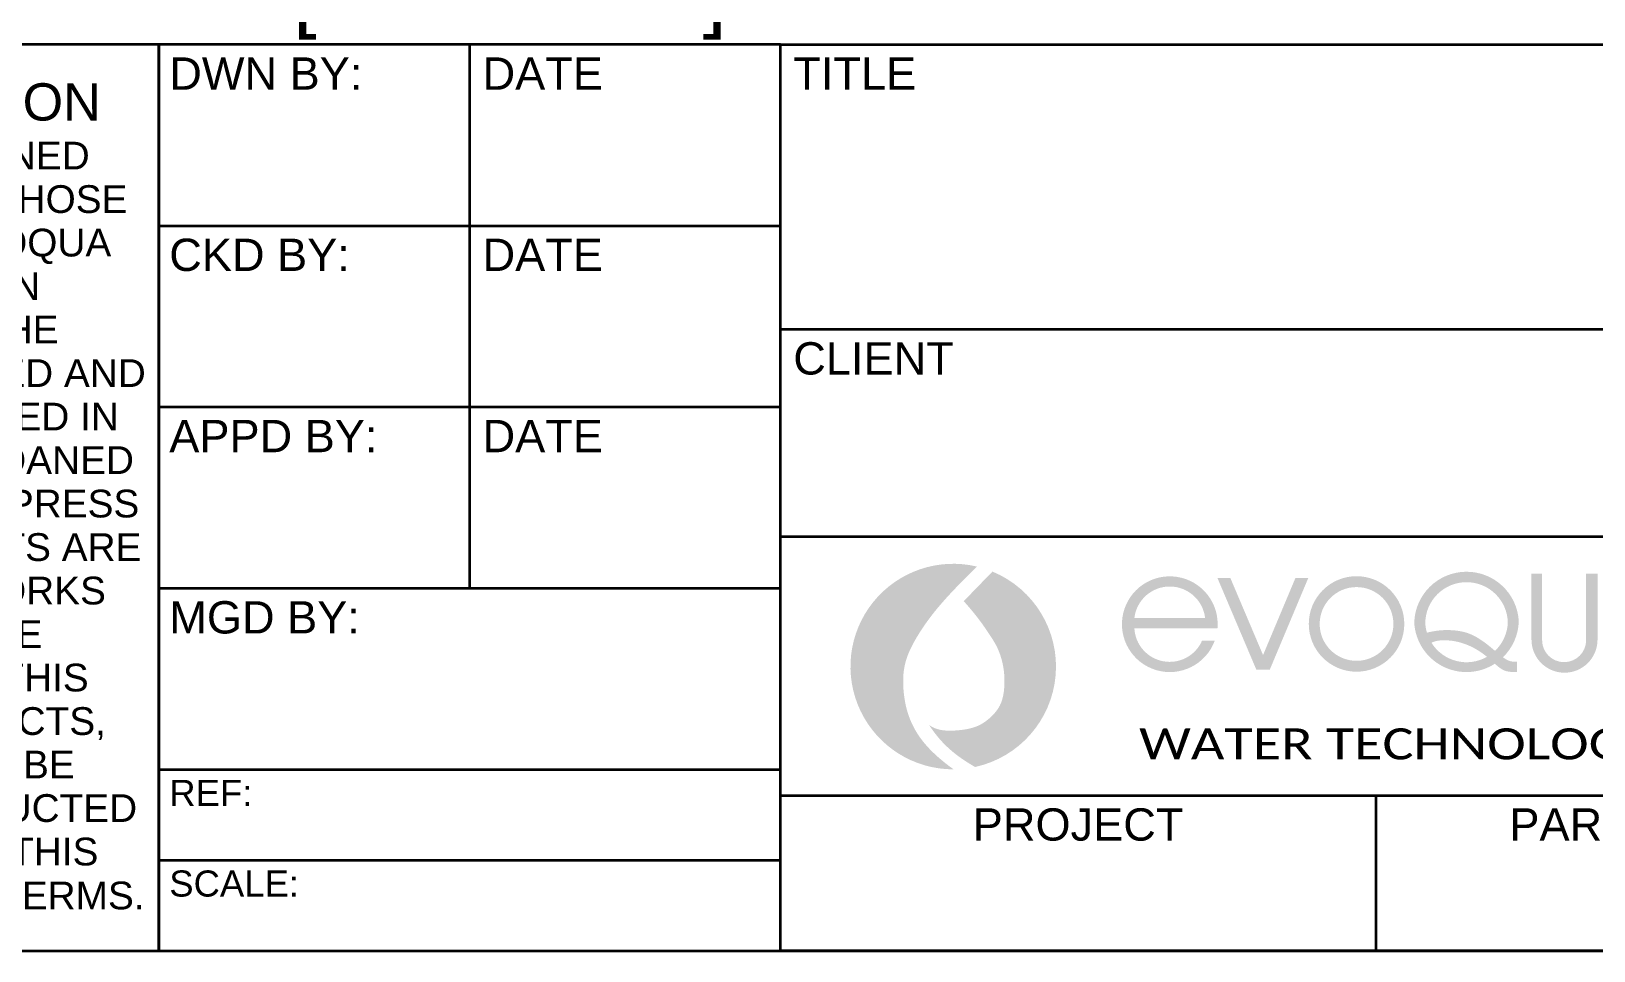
# Model space of a CAD drawing. Header units: inches. Extents: x 15 to 402, y 6 to 258.
# Drawn here: x 303.8 to 349.05, y 6 to 32.63 of the extents above; entities that cross this region are included whole.
import ezdxf
from ezdxf.enums import TextEntityAlignment as Align

# ---------------------------------------------------------------- set-up
doc = ezdxf.new("R2010")
doc.units = ezdxf.units.IN
doc.header["$LTSCALE"] = 12
doc.header["$MEASUREMENT"] = 0
doc.layers.get('0').update_dxf_attribs({"lineweight": 25})
for name, color, linetype, lineweight in [('Border', 7, 'Continuous', 35), ('Dimension (ANSI)', 7, 'Continuous', 25), ('Hatch', 7, 'Continuous', 18), ('Title', 7, 'Continuous', 35)]:
    doc.layers.add(name, color=color, linetype=linetype, lineweight=lineweight)
doc.styles.add('MEMCOR Medium', font='arial.ttf')
doc.styles.get("Standard").update_dxf_attribs({"font": 'arial.ttf'})
doc.styles.add('Standard A-B-C', font='arial.ttf')
doc.styles.add('Standard D-E', font='arial.ttf')
doc.dimstyles.new('Default (ANSI)', dxfattribs={"dimscale": 12, "dimtxt": 0.1500000059604645, "dimasz": 0.09842519462108612, "dimexe": 0.125, "dimexo": 0.0625, "dimgap": 0.03149606299212598, "dimtad": 0, "dimtih": 1, "dimtoh": 1, "dimdec": 4, "dimrnd": 1e-08, "dimzin": 3, "dimdsep": 46, "dimlunit": 5, "dimtxsty": 'MEMCOR Medium', "dimcen": 0.09, "dimdle": 0.3937007874015748, "dimclrd": 256, "dimclre": 256, "dimclrt": 256, "dimadec": 0, "dimazin": 1, "dimtfac": 0.800000011920929, "dimtofl": 0, "dimtmove": 0, "dimatfit": 3, "dimfxl": 1, "dimfrac": 1, "dimtolj": 1, "dimtzin": 4, "dimlwd": -1, "dimlwe": -1, "dimarcsym": 0})

# ---------------------------------------------------------------- blocks, each defined once
blk = doc.blocks.new('Borders 22x34_D')
at = {"layer": 'Border'}
blk.add_line((1.25, 0.4999999999999998), (33.5, 0.4999999999999999), dxfattribs=at)
blk = doc.blocks.new('Title Blocks D-E')
at = {"layer": 'Hatch'}
h = blk.add_hatch(color=256, dxfattribs=at)
edge = h.paths.add_edge_path()
edge.add_arc((19.98189101367876, 9.943906092784042), 0.2480719103066371, 76.67904422196989, 270.1894755167525)
edge.add_spline(control_points=[(19.98271137895041, 9.695835538940974), (19.95345309105183, 9.716895074018595), (19.90706101172811, 9.757582681646385), (19.87700493049096, 9.809075822364122), (19.86340140199017, 9.859645821546861), (19.85905807307129, 9.913599619973075), (19.86446310478937, 9.954909505000881), (19.8816433844362, 9.996605463722519), (19.91586083952322, 10.05094746716277), (19.94824109578481, 10.09215870240479), (19.99280924253348, 10.13969271243175), (20.03904818574205, 10.18530354588766)], knot_values=[1, 1, 1, 1, 1, 2, 3, 4, 5, 6, 7, 8, 9, 9, 9, 9, 9], degree=4, periodic=0)
h = blk.add_hatch(color=256, dxfattribs=at)
edge = h.paths.add_edge_path()
edge.add_line((20.07652725733046, 10.17321735301929), (20.00727756033102, 10.10174476056733))
edge.add_spline(control_points=[(20.00727756033102, 10.10174476056733), (20.03914590152676, 10.06589463365678), (20.06205326464902, 10.03231709591344), (20.07977724453722, 10.00633734431644), (20.09291840155609, 9.982728954174325), (20.10645438168407, 9.938139373098876), (20.10645438168407, 9.885254681356948), (20.0973312580813, 9.844655972069827), (20.06500654201578, 9.813293603220147), (20.03456712345327, 9.793429472069839), (19.98866453348985, 9.788065841916373), (19.94298954232558, 9.788065841916373), (19.92328802309256, 9.80336153764499)], knot_values=[1, 1, 1, 1, 1, 2, 3, 4, 5, 6, 7, 8, 9, 10, 10, 10, 10, 10], degree=4, periodic=0)
edge.add_spline(control_points=[(19.92328802309256, 9.80336153764499), (19.94541699423018, 9.76971769391496), (19.96808223500112, 9.745075690320038), (19.99617440364807, 9.723795472653753), (20.03456712345327, 9.701491365215341)], knot_values=[1, 1, 1, 1, 1, 2, 2, 2, 2, 2], degree=4, periodic=0)
edge.add_arc((19.98189101367876, 9.943906092784042), 0.248071910306636, 282.2596405573036, 427.574169988247)
h = blk.add_hatch(color=256, dxfattribs=at)
edge = h.paths.add_edge_path(flags=0)
edge.add_arc((20.50451582386743, 10.0511933714257), 0.08593673129867534, 6.776661522110381, 173.2233384778896)
edge.add_line((20.41917947616973, 10.06133386194242), (20.58985217156513, 10.06133386194242))
edge = h.paths.add_edge_path()
edge.add_arc((20.50465952519584, 10.04614204808804), 0.1155461320437756, 354.8678353908406, 699.9288679324424)
edge.add_line((20.61318822665002, 10.00648817575572), (20.58256276585194, 10.00648817575572))
edge.add_arc((20.50435126089575, 10.04054076796844), 0.0853030980909805, 183.1818174345895, 336.47212022216326, ccw=False)
edge.add_line((20.41917966361967, 10.035806049248), (20.61974243338927, 10.035806049248))
blk.add_hatch(color=256, dxfattribs=at).paths.add_polyline_path([(20.83882920677774, 10.1574384630601), (20.74579721742829, 9.936036758994819), (20.71370478699376, 9.936036758994819), (20.61974243338927, 10.1574384630601), (20.65090274812042, 10.1574384630601), (20.72975100221102, 9.971649823795975), (20.80781854366126, 10.1574384630601)])
h = blk.add_hatch(color=256, dxfattribs=at)
edge = h.paths.add_edge_path(flags=0)
edge.add_arc((20.95540742271109, 10.04673761102746), 0.08898218991667346, 0, 360)
edge = h.paths.add_edge_path()
edge.add_arc((20.95540742271109, 10.04673761102746), 0.1152627050413219, 0, 360)
h = blk.add_hatch(color=256, dxfattribs=at)
edge = h.paths.add_edge_path(flags=0)
edge.add_spline(control_points=[(21.28965365755471, 9.98179292378984), (21.28703241586095, 9.983963055464308), (21.27929868501237, 9.99042403830512), (21.26621666323003, 10.00148305775575), (21.24874244271965, 10.01314764377143), (21.21811683598544, 10.03074535794635), (21.17310424011757, 10.03358443398824), (21.14717791512313, 10.03074535794635), (21.12528978030135, 10.02579253233809)], knot_values=[-5.52597164909316, -5.52597164909316, -5.52597164909316, -5.52597164909316, -5.52597164909316, -5, -4, -3, -2, -1, -1, -1, -1, -1], degree=4, periodic=0)
edge.add_arc((21.2209285947543, 10.05406190907489), 0.09972933616068584, 182.5887102984282, 196.466876723726, ccw=False)
edge.add_arc((21.22092859475428, 10.04792371726015), 0.09964095679554646, 0.9395147463749254, 179.0604852533602, ccw=False)
edge.add_arc((21.2209285947543, 10.05406190907489), 0.09972933616068579, 313.56015868189434, 357.4112897013063, ccw=False)
edge = h.paths.add_edge_path(flags=0)
edge.add_spline(control_points=[(21.13623384771224, 10.00140509266396), (21.14717791512313, 10.00653126271307), (21.16403102746299, 10.00775959704101), (21.18778228260108, 10.00775959704101), (21.22362858241822, 9.997574353673063), (21.24871627221788, 9.983693987986738), (21.26100620248021, 9.974763794409442), (21.26795225583187, 9.96919300850959), (21.27019188039856, 9.967349342635039)], knot_values=[-5.475496917830196, -5.475496917830196, -5.475496917830196, -5.475496917830196, -5.475496917830196, -4.475496917830196, -3.475496917830196, -2.475496917830196, -1.475496917830196, -1, -1, -1, -1, -1], degree=4, periodic=0)
edge.add_arc((21.2209285947543, 10.05406190907489), 0.09972933616068583, 211.8702374822789, 299.6018442750251, ccw=False)
edge = h.paths.add_edge_path()
edge.add_line((21.34298238841649, 9.955344151221507), (21.34298238841649, 9.930594838847103))
edge.add_spline(control_points=[(21.34298238841649, 9.930594838847103), (21.32558160767466, 9.930594838847103), (21.3124251213407, 9.931839985738108), (21.30160919742674, 9.939822479466438), (21.29240971520882, 9.947892082317136), (21.28922983792888, 9.950733973171527)], knot_values=[6.426385496155728, 6.426385496155728, 6.426385496155728, 6.426385496155728, 6.426385496155728, 7.426385496155728, 8, 8, 8, 8, 8], degree=4, periodic=0)
edge.add_arc((21.22080332029925, 10.05690955693937), 0.1263148562258648, 183.1672639838756, 302.80039011630686, ccw=False)
edge.add_arc((21.22092859475428, 10.04648217173905), 0.1262942701338117, 2.941242516077807, 178.4353925870931, ccw=False)
edge.add_arc((21.22080332029925, 10.05690955693937), 0.1263148562258648, 314.2285574218731, 358.2093711192952, ccw=False)
edge.add_spline(control_points=[(21.30891075433669, 9.966396999961352), (21.31059179566335, 9.965135118110556), (21.31622790101721, 9.961063967666211), (21.32196975317009, 9.957773353566468), (21.33082036812931, 9.95499168933311), (21.34298238841649, 9.955344151221507)], knot_values=[6.585199874805888, 6.585199874805888, 6.585199874805888, 6.585199874805888, 6.585199874805888, 7, 8, 8, 8, 8, 8], degree=4, periodic=0)
h = blk.add_hatch(color=256, dxfattribs=at)
edge = h.paths.add_edge_path()
edge.add_arc((21.45740204549791, 10.00880344364932), 0.0797103534870232, 180, 360)
edge.add_line((21.53711239898493, 10.00880344364932), (21.53711239898493, 10.16800607434183))
edge.add_line((21.53711239898493, 10.16800607434183), (21.50965984869046, 10.16800607434183))
edge.add_line((21.50965984869046, 10.16800607434183), (21.50965984869046, 10.00769037620621))
edge.add_arc((21.45647626523377, 10.00769037620621), 0.05318358345669146, -180, 0, ccw=False)
edge.add_line((21.40329268177708, 10.00769037620621), (21.40329268177708, 10.16800607434183))
edge.add_line((21.40329268177708, 10.16800607434183), (21.37769169201088, 10.16800607434183))
edge.add_line((21.37769169201088, 10.16800607434183), (21.37769169201088, 10.00880344364932))
at = {"layer": 'Title'}
for p, q in [((18.06458223216816, 11.4454762342088), (15.25208223216816, 11.4454762342088)), ((19.56458223216816, 11.4454762342088), (18.06458223216816, 11.4454762342088)), ((18.06458223216816, 11.4454762342088), (18.06458223216816, 9.257976234208797)), ((18.06458223216816, 9.257976234208797), (18.06458223216816, 11.4454762342088)), ((18.81458223216816, 11.4454762342088), (18.81458223216816, 10.1329762342088)), ((19.56458223216816, 11.4454762342088), (25.75208223216816, 11.4454762342088)), ((19.56458223216816, 9.257976234208797), (19.56458223216816, 11.4454762342088)), ((19.56458223216816, 9.257976234208797), (19.56458223216816, 11.4454762342088)), ((18.06458223216816, 11.0079762342088), (19.56458223216816, 11.0079762342088)), ((19.56458223216816, 10.7579762342088), (25.75208223216816, 10.7579762342088)), ((18.06458223216816, 10.5704762342088), (19.56458223216816, 10.5704762342088)), ((19.56458223216816, 10.2579762342088), (25.75208223216816, 10.2579762342088)), ((18.06458223216816, 10.1329762342088), (19.56458223216816, 10.1329762342088)), ((18.06458223216816, 9.695476234208797), (19.56458223216816, 9.695476234208797)), ((19.56458223216816, 9.632976234208797), (25.75208223216816, 9.632976234208797)), ((21.00208223216816, 9.632976234208797), (21.00208223216816, 9.257976234208797)), ((18.06458223216816, 9.476726234208797), (19.56458223216816, 9.476726234208797)), ((15.25208223216816, 9.257976234208797), (18.06458223216816, 9.257976234208797)), ((18.06458223216816, 9.257976234208797), (19.56458223216816, 9.257976234208797)), ((25.75208223216816, 9.257976234208797), (19.56458223216816, 9.257976234208797))]:
    blk.add_line(p, q, dxfattribs=at)
for s, insert, char_height, attachment_point, style in [('\\fArial|b0|i0;{\\H0.0780;DWN BY:}', (18.08958223216816, 11.4142262342088), 0.07799999920401986, 1, 'Standard A-B-C'), ('\\fArial|b0|i0;{\\H0.0780;DATE}', (18.84583223216816, 11.4142262342088), 0.07799999920401986, 1, 'Standard A-B-C'), ('\\fArial|b0|i0;{\\H0.0780;TITLE}', (19.59583223216816, 11.4142262342088), 0.07799999920401986, 1, 'Standard A-B-C'), ('\\fArial|b0|i0;{\\H0.0780;CKD BY:}', (18.08958223216816, 10.9767262342088), 0.07799999920401986, 1, 'Standard A-B-C'), ('\\fArial|b0|i0;{\\H0.0780;DATE}', (18.84583223216816, 10.9767262342088), 0.07799999920401986, 1, 'Standard A-B-C'), ('\\fArial|b0|i0;{\\H0.0780;CLIENT}', (19.59583223216816, 10.7267262342088), 0.07799999920401986, 1, 'Standard A-B-C'), ('\\fArial|b0|i0;{\\H0.0780;DATE}', (18.84583223216816, 10.5392262342088), 0.07799999920401986, 1, 'Standard A-B-C'), ('\\fArial|b0|i0;{\\H0.0780;MGD BY:}', (18.08958223216816, 10.1017262342088), 0.07799999920401986, 1, 'Standard A-B-C'), ('\\fCalibri|b0|i0;\\W1.20;{\\H0.0750;WATER TECHNOLOGIES}', (21.77234922199468, 9.794773761189376), 0.07500000239357234, 3, 'Standard D-E'), ('\\fArial|b0|i0;{\\H0.0630;REF:}', (18.08958223216816, 9.670476234208797), 0.06299999755198561, 1, 'Standard A-B-C'), ('\\fArial|b0|i0;{\\H0.0780;PROJECT}', (20.28333223216816, 9.6017262342088), 0.07799999920401986, 2, 'Standard A-B-C'), ('\\fArial|b0|i0;{\\H0.0780;PART NUMBER}', (21.72083223216816, 9.6017262342088), 0.07799999920401986, 2, 'Standard A-B-C'), ('\\fArial|b0|i0;{\\H0.0630;SCALE:}', (18.08958223216816, 9.451726234208797), 0.06299999755198561, 1, 'Standard A-B-C')]:
    blk.add_mtext(s, dxfattribs=dict(at, insert=insert, char_height=char_height, attachment_point=attachment_point, style=style))
at = {"layer": 'Title', "insert": (16.67048464356042, 11.3517262342088), "char_height": 0.06000000074153809, "width": 2.725909075399083, "attachment_point": 2, "line_spacing_factor": 0.7571007013320923, "style": 'Standard A-B-C'}
blk.add_mtext('\\pxsm0.94;\\fArial|b0|i0;{\\H0.0900;COMPANY CONFIDENTIAL INFORMATION\\P}\\fArial|b0|i0;{\\H0.0670;THIS DOCUMENT AND ALL INFORMATION CONTAINED HEREIN, INCLUDING THE DESIGN CONCEPTS AND THOSE ARISING THEREFROM ARE THE PROPERTY OF EVOQUA AND/OR ITS AFFILIATES AND ARE SUBMITTED IN CONFIDENCE. THEY MAY BE USED ONLY FOR THE EXPRESS PURPOSE FOR WHICH THEY ARE PROVIDED AND MUST NOT BE DISCLOSED, REPRODUCED OR COPIED IN ANY FORM, INCLUDING IN ELECTRONIC FORMAT, LOANED OR USED IN ANY OTHER MANNER WITHOUT THE EXPRESS WRITTEN CONSENT OF EVOQUA. ALL PATENT RIGHTS ARE RESERVED. THIS DOCUMENT AND DERIVATIVE WORKS THEREOF ARE PROTECTED UNDER APPLICABLE COPYRIGHT LAWS. UPON DEMAND OF EVOQUA, THIS DOCUMENT, ALONG WITH ALL COPIES AND EXTRACTS, AND ALL RELATED NOTES AND ANALYSES MUST BE RETURNED TO EVOQUA OR DESTROYED, AS INSTRUCTED BY EVOQUA. ACCEPTANCE OF THE DELIVERY OF THIS DOCUMENT CONSTITUTES AGREEMENT TO THESE TERMS}\\fArial|b0|i0;{\\H0.0680;.}', dxfattribs=at)
at = {"layer": 'Title', "insert": (18.08958223216816, 10.5392262342088), "char_height": 0.07799999920401986, "attachment_point": 1, "line_spacing_factor": 3.028467655181885, "style": 'Standard A-B-C'}
blk.add_mtext('\\fArial|b0|i0;{\\H0.0780;APPD BY:\\P}', dxfattribs=at)
at = {"layer": 'Title', "lineweight": 30, "flags": 63}
for tag, height, p in [('DESIGNER', 0.09399999783733698, (18.43958223216816, 11.1407762342088)), ('CREATION_DATE', 0.09399999783733698, (19.18958223216816, 11.1407762342088)), ('CHECKED_BY', 0.09399999783733698, (18.43958223216816, 10.7032762342088)), ('CHECKED_DATE', 0.09399999783733698, (19.18958223216816, 10.7032762342088)), ('ENG_APPROVED_BY', 0.09399999783733698, (18.43958223216816, 10.2657762342088)), ('ENG_APPROVAL_DATE', 0.09399999783733698, (19.18958223216816, 10.2657762342088)), ('MANAGER', 0.09399999783733698, (18.81458223216816, 9.828276234208797)), ('PROJECT', 0.1200000014830762, (20.28333223216816, 9.376776234208798)), ('PART_NUMBER', 0.1200000014830762, (21.72083223216816, 9.376776234208798)), ('@DMS_Reference', 0.1200000014830762, (23.31458223216816, 9.376776234208798)), ('Sheet_Number', 0.1200000014830762, (24.50208223216816, 9.376776234208798)), ('Number_of_sheets', 0.12466666970666, (25.06458223216816, 9.376776234208798)), ('REVISION_NUMBER', 0.1200000014830762, (25.56458223216816, 9.376776234208798))]:
    blk.add_attdef(tag, text='', height=height, dxfattribs=at).set_placement(p, align=Align.MIDDLE_CENTER)
for tag, height, p in [('!Reference', 0.07799999920401986, (18.87708223216816, 9.526726234208796)), ('Scale_1', 0.1181102409137516, (18.87708223216816, 9.307976234208798))]:
    blk.add_attdef(tag, text='', height=height, dxfattribs=at).set_placement(p, align=Align.BOTTOM_CENTER)
blk = doc.blocks.new('*D31')
at = {"layer": 'Defpoints', "color": 0, "transparency": 16777216}
for p in [(307.2812081057037, 41.36325937733246), (328.0312081057037, 40.36086345554074), (328.0312081057037, 35.08656889533553)]:
    blk.add_point(p, dxfattribs=at)
at = {"layer": 'Dimension (ANSI)', "transparency": 16777216}
for p, q in [((307.2812081057037, 40.61325937733246), (307.2812081057037, 33.58656889533553)), ((328.0312081057037, 39.61086345554074), (328.0312081057037, 33.58656889533553)), ((308.4623104411568, 35.08656889533553), (311.1562905415672, 35.08656889533553)), ((326.8501057702507, 35.08656889533553), (324.1561256698403, 35.08656889533553))]:
    blk.add_line(p, q, dxfattribs=at)
for points in [[(308.4623104411568, 35.2834192845777), (308.4623104411568, 34.88971850609336), (307.2812081057037, 35.08656889533553)], [(326.8501057702507, 35.2834192845777), (326.8501057702507, 34.88971850609336), (328.0312081057037, 35.08656889533553)]]:
    blk.add_solid(points, dxfattribs=at)
at = {"layer": 'Dimension (ANSI)', "transparency": 16777216, "char_height": 1.800000071525574, "attachment_point": 5, "style": 'MEMCOR Medium'}
for s, insert in [('\\A1; 21 in', (317.6562081057037, 36.36881910035098)), ('\\A1;[527.1 mm]', (317.6562081057037, 33.55506902002908))]:
    blk.add_mtext(s, dxfattribs=dict(at, insert=insert))

msp = doc.modelspace()

# ---------------------------------------------------------------- block references
at = {"xscale": 12, "yscale": 12, "zscale": 12}
for name, p in [('Borders 22x34_D', (0, 0)), ('Title Blocks D-E', (90.71909519246965, -105.0957148105056))]:
    msp.add_blockref(name, p, dxfattribs=at)

# ---------------------------------------------------------------- dimensions: what is measured, and where the dimension line sits
at = {"layer": 'Dimension (ANSI)'}
dim = msp.add_linear_dim(base=(328.0312081057037, 35.08656889533553), p1=(307.2812081057037, 41.36325937733246), p2=(328.0312081057037, 40.36086345554074), text=' <> in\\X[527.1 mm]', dimstyle='Default (ANSI)', override={"dimgap": 0.03149606299212598, "dimtih": 0, "dimtoh": 0, "dimdec": 1, "dimpost": '', "dimtol": 0, "dimlim": 0, "dimtp": 0, "dimtm": -0, "dimtdec": 2, "dimatfit": 1}, dxfattribs=at)
dim.commit()
dim.dimension.update_dxf_attribs({"geometry": '*D31', "text_midpoint": (317.6562081057037, 35.08656889533553), "dimtype": 160})

doc.saveas('drawing.dxf')
